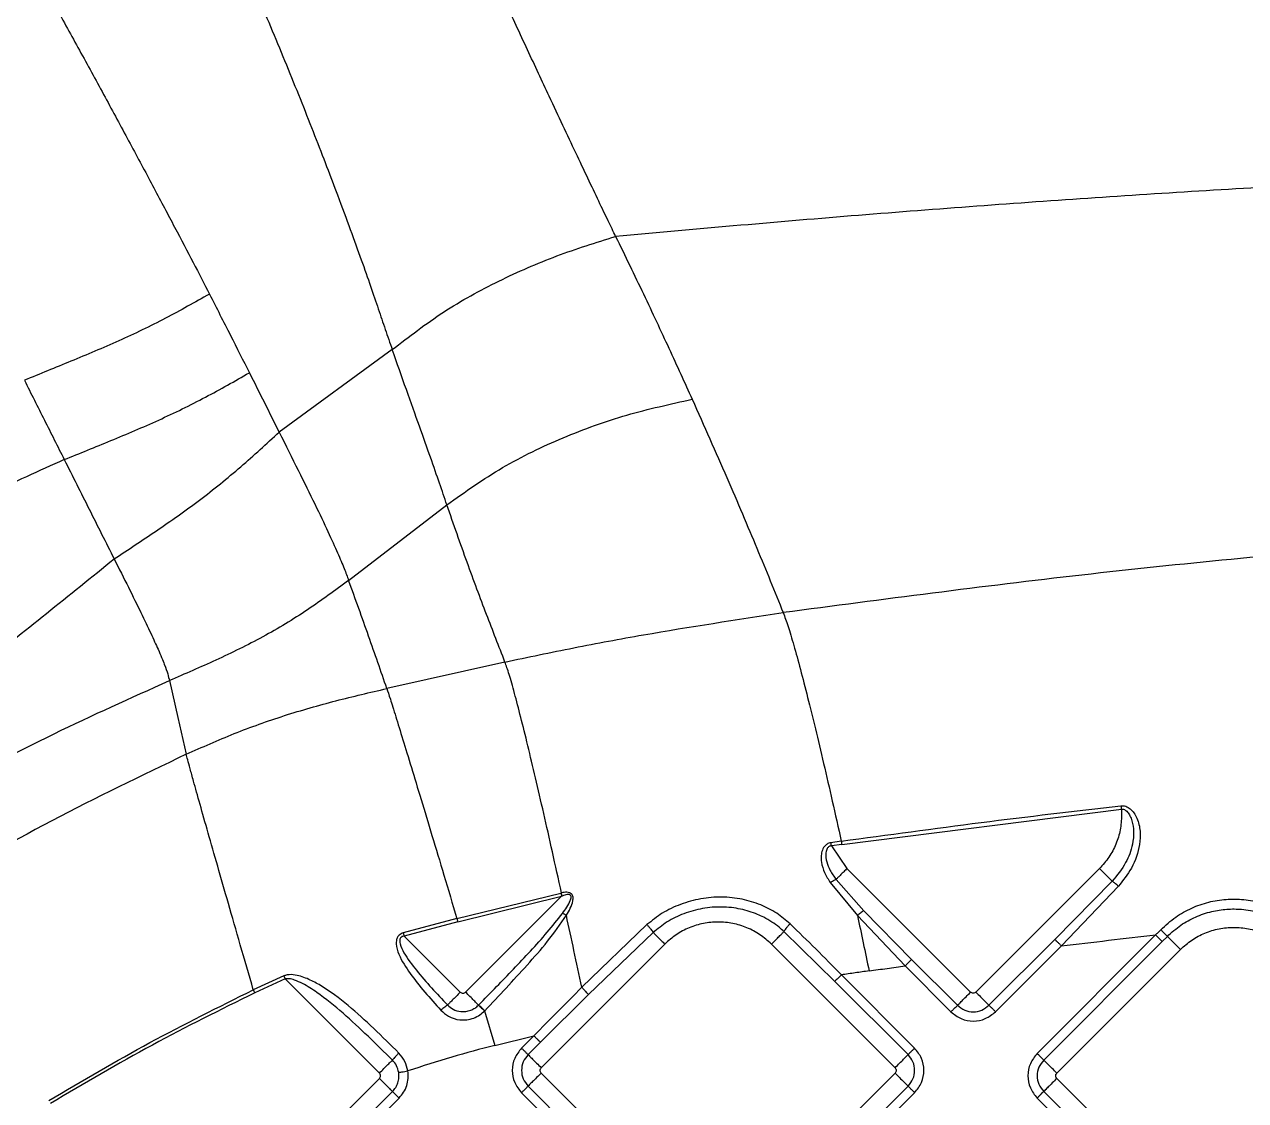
# Model space of a CAD drawing. Extents: x 400 to 501, y 484 to 634.
# Drawn here: x 438.51 to 445.02, y 563.69 to 569.42 of the extents above; entities that cross this region are included whole.
import ezdxf

# ---------------------------------------------------------------- set-up
doc = ezdxf.new("R2010")
doc.units = 0
doc.header["$MEASUREMENT"] = 0
doc.layers.add('DIM', color=3, linetype='Continuous')
doc.layers.add('GEOMETRY', color=3, linetype='Continuous', lineweight=25)

# ---------------------------------------------------------------- blocks, each defined once
blk = doc.blocks.new('2026 GRANDEE')
at = {"layer": 'GEOMETRY', "ltscale": 16}
for p, q in [((-9.9557, -29.1489), (-10.5583, -29.5883)), ((-10.1881, -30.3783), (-9.6645, -29.9756)), ((-9.3548, -30.8132), (-9.9843, -30.9545)), ((-7.56, -31.7853), (-6.0699, -31.5965)), ((-6.0699, -31.5965), (-6.0685, -31.6293)), ((-7.5624, -31.7678), (-7.6174, -31.7757)), ((-7.56, -31.7853), (-7.6149, -31.7931)), ((-7.6149, -31.7931), (-7.5321, -31.9133)), ((-7.5321, -31.9133), (-6.8733, -32.5722)), ((-6.845, -32.5722), (-6.1862, -31.9133)), ((-7.621, -31.9882), (-7.4762, -32.1643)), ((-7.5902, -31.9714), (-7.4416, -32.1381)), ((-6.4241, -32.2907), (-6.1186, -31.9809)), ((-6.0856, -32.0077), (-6.3892, -32.3255)), ((-9.6109, -32.1797), (-9.0579, -32.0443)), ((-9.6067, -32.1968), (-9.0537, -32.0614)), ((-9.5645, -32.5721), (-9.0537, -32.0614)), ((-9.0579, -32.0443), (-9.0536, -32.0433)), ((-9.0579, -32.0443), (-9.0537, -32.0614)), ((-9.05, -32.0598), (-9.0537, -32.0614)), ((-9.05, -32.0598), (-9.0536, -32.0433)), ((-7.4416, -32.1381), (-7.1875, -32.3974)), ((-9.6109, -32.1798), (-9.8967, -32.2563)), ((-9.6067, -32.1969), (-9.8917, -32.2732)), ((-9.6109, -32.1798), (-9.6067, -32.1969)), ((-8.5979, -32.2125), (-8.9456, -32.5463)), ((-7.2223, -32.4323), (-7.4762, -32.1643)), ((-9.8967, -32.2563), (-9.8917, -32.2732)), ((-9.8917, -32.2732), (-9.5928, -32.5721)), ((-8.5648, -32.2542), (-8.91, -32.5853)), ((-7.5966, -32.5148), (-7.8679, -32.2491)), ((-5.8871, -32.2675), (-6.5184, -32.8988)), ((-5.8523, -32.3024), (-5.8247, -32.2748)), ((-8.503, -32.316), (-9.1618, -32.9749)), ((-7.9348, -32.316), (-7.276, -32.9749)), ((-6.7753, -32.6419), (-6.4241, -32.2907)), ((-6.7404, -32.6768), (-6.3892, -32.3255)), ((-5.8523, -32.3024), (-6.4835, -32.9336)), ((-6.4138, -33.0034), (-5.755, -32.3445)), ((-7.1875, -32.3974), (-6.943, -32.6419)), ((-7.2223, -32.4323), (-6.9779, -32.6767)), ((-10.5329, -32.4855), (-10.6959, -32.5601)), ((-10.5258, -32.5015), (-10.6883, -32.576)), ((-10.024, -33.0034), (-10.5258, -32.5015)), ((-7.2063, -32.9051), (-7.5966, -32.5148)), ((-7.1714, -32.8703), (-7.5618, -32.4799)), ((-8.91, -32.5853), (-9.1656, -32.8393)), ((-9.4624, -32.6708), (-9.4636, -32.6721)), ((-9.4636, -32.6721), (-9.4088, -32.8556)), ((-9.4088, -32.8556), (-9.2005, -32.8044)), ((-9.2005, -32.8044), (-9.2664, -32.8703)), ((-9.1656, -32.8393), (-9.2315, -32.9051)), ((-10.024, -33.0316), (-10.6829, -33.6905)), ((-8.503, -33.662), (-9.1618, -33.0031)), ((-7.276, -33.0031), (-7.9348, -33.662)), ((-5.755, -33.6905), (-6.4138, -33.0316)), ((-10.6131, -33.7602), (-9.9543, -33.1014)), ((-9.2664, -33.1077), (-8.6075, -33.7666)), ((-9.2315, -33.0729), (-8.5727, -33.7317)), ((-7.8651, -33.7317), (-7.2063, -33.0729)), ((-7.8302, -33.7666), (-7.1714, -33.1077)), ((-6.4835, -33.1014), (-5.8247, -33.7602)), ((-10.5783, -33.7951), (-9.9194, -33.1362)), ((-6.5184, -33.1362), (-5.8596, -33.7951))]:
    blk.add_line(p, q, dxfattribs=at)
at = {"layer": 'GEOMETRY', "ltscale": 16, "flags": 128}
blk.add_lwpolyline([(-11.1433, -30.9123), (-11.0982, -31.1085), (-11.0531, -31.3048)], dxfattribs=at)
at = {"layer": 'GEOMETRY', "ltscale": 16}
for points, knots in [([(-8.7649, -28.5456), (-8.7776, -28.5194), (-8.8029, -28.4674), (-8.8538, -28.361), (-8.9117, -28.2391), (-8.9759, -28.1032), (-9.045, -27.9566), (-9.1302, -27.7752), (-9.2338, -27.5537), (-9.342, -27.3212), (-9.4378, -27.1144), (-9.5201, -26.9359), (-9.5735, -26.8191), (-9.6003, -26.7604)], [0, 0, 0, 0, 0.089834, 0.178238, 0.265227, 0.349741, 0.432217, 0.51411, 0.635577, 0.757037, 0.837504, 0.918295, 1, 1, 1, 1]), ([(-10.8162, -26.9357), (-10.7905, -26.994), (-10.7392, -27.1105), (-10.6617, -27.2911), (-10.5851, -27.4733), (-10.51, -27.6554), (-10.4373, -27.8353), (-10.3683, -28.0095), (-10.3043, -28.1743), (-10.2398, -28.3444), (-10.1781, -28.5112), (-10.1201, -28.672), (-10.0692, -28.8155), (-10.0295, -28.9328), (-9.9932, -29.0409), (-9.9682, -29.1129), (-9.9557, -29.1489)], [0, 0, 0, 0, 0.063019, 0.125956, 0.188498, 0.251271, 0.314509, 0.378157, 0.44184, 0.505168, 0.589748, 0.672804, 0.755269, 0.837756, 0.918795, 1, 1, 1, 1]), ([(-11.8531, -27.136), (-11.811, -27.212), (-11.7276, -27.3626), (-11.5987, -27.5973), (-11.4701, -27.8331), (-11.3441, -28.0665), (-11.2241, -28.2907), (-11.1136, -28.4993), (-11.014, -28.6896), (-10.958, -28.7984), (-10.9299, -28.853)], [0, 0, 0, 0, 0.127372, 0.2524146, 0.3768158, 0.5008046, 0.624885, 0.7492568, 0.8743251, 1, 1, 1, 1]), ([(8.9608, -28.5639), (8.5432, -28.5259), (7.7088, -28.4502), (6.4482, -28.3544), (5.1838, -28.2737), (3.9158, -28.21), (2.6453, -28.1636), (1.3729, -28.1351), (0.0996, -28.1246), (-1.1738, -28.1323), (-2.4464, -28.158), (-3.7173, -28.2016), (-4.9857, -28.2626), (-6.2506, -28.3408), (-7.512, -28.4341), (-8.347, -28.5084), (-8.7649, -28.5456)], [0, 0, 0, 0, 0.0717224, 0.1433, 0.2147663, 0.2861506, 0.3574778, 0.4287693, 0.5000433, 0.5713156, 0.6426032, 0.7139244, 0.7852992, 0.8567506, 0.9283063, 1, 1, 1, 1]), ([(-9.9557, -29.1489), (-9.866, -29.0798), (-9.6858, -28.9409), (-9.3882, -28.779), (-9.0807, -28.6444), (-8.8699, -28.5785), (-8.7649, -28.5456)], [0, 0, 0, 0, 0.248202, 0.498841, 0.750455, 1, 1, 1, 1]), ([(-8.7649, -28.5456), (-8.7148, -28.649), (-8.6145, -28.8559), (-8.4793, -29.1445), (-8.3978, -29.324), (-8.3571, -29.4135)], [0, 0, 0, 0, 0.333648, 0.667618, 1, 1, 1, 1]), ([(-10.9299, -28.853), (-10.8922, -28.9269), (-10.817, -29.074), (-10.7503, -29.2062), (-10.717, -29.272)], [0, 0, 0, 0, 0.502161, 1, 1, 1, 1]), ([(-9.6645, -29.9756), (-9.6771, -29.9385), (-9.7023, -29.8642), (-9.7499, -29.7272), (-9.8089, -29.561), (-9.879, -29.3663), (-9.9302, -29.2212), (-9.9557, -29.1489)], [0, 0, 0, 0, 0.199362, 0.399047, 0.599395, 0.800184, 1, 1, 1, 1]), ([(-11.7036, -29.7349), (-11.6208, -29.7014), (-11.4522, -29.6333), (-11.1993, -29.5265), (-10.9522, -29.4062), (-10.7944, -29.3162), (-10.717, -29.272)], [0, 0, 0, 0, 0.2457433, 0.5007092, 0.7549501, 1, 1, 1, 1]), ([(-10.717, -29.272), (-10.6903, -29.3252), (-10.6369, -29.4315), (-10.5845, -29.5361), (-10.5583, -29.5883)], [0, 0, 0, 0, 0.499969, 1, 1, 1, 1]), ([(-11.9158, -29.3122), (-11.8804, -29.3827), (-11.8099, -29.5232), (-11.7389, -29.6645), (-11.7036, -29.7349)], [0, 0, 0, 0, 0.50216, 1, 1, 1, 1]), ([(-9.6645, -29.9756), (-9.5672, -29.9067), (-9.372, -29.7686), (-9.0467, -29.6132), (-8.7081, -29.4904), (-8.474, -29.4391), (-8.3571, -29.4135)], [0, 0, 0, 0, 0.249039, 0.499153, 0.749982, 1, 1, 1, 1]), ([(-8.3571, -29.4135), (-8.2941, -29.5549), (-8.168, -29.8377), (-8.0084, -30.2142), (-7.9174, -30.4382), (-7.872, -30.5501)], [0, 0, 0, 0, 0.3334723, 0.6667742, 1, 1, 1, 1]), ([(-11.4376, -30.2638), (-11.3624, -30.2142), (-11.2092, -30.1132), (-10.9815, -29.9537), (-10.7634, -29.7771), (-10.6258, -29.6505), (-10.5583, -29.5883)], [0, 0, 0, 0, 0.245868, 0.500626, 0.754733, 1, 1, 1, 1]), ([(-10.5583, -29.5883), (-10.5236, -29.6576), (-10.4543, -29.7959), (-10.3656, -29.9763), (-10.2954, -30.1235), (-10.2443, -30.2363), (-10.2101, -30.3184), (-10.1955, -30.3583), (-10.1881, -30.3783)], [0, 0, 0, 0, 0.167197, 0.333619, 0.500038, 0.666254, 0.832658, 1, 1, 1, 1]), ([(-11.7036, -29.7349), (-11.6593, -29.8229), (-11.5708, -29.9989), (-11.482, -30.1755), (-11.4376, -30.2638)], [0, 0, 0, 0, 0.499971, 1, 1, 1, 1]), ([(-9.3548, -30.8132), (-9.3873, -30.73), (-9.4523, -30.5635), (-9.5557, -30.288), (-9.6282, -30.0798), (-9.6645, -29.9756)], [0, 0, 0, 0, 0.333224, 0.666528, 1, 1, 1, 1]), ([(8.0886, -30.5809), (7.5587, -30.509), (6.4995, -30.3654), (4.9046, -30.2065), (3.3076, -30.0895), (1.7088, -30.0186), (0.109, -29.9928), (-1.4908, -30.0124), (-3.0898, -30.0772), (-4.6871, -30.188), (-6.2824, -30.3407), (-7.3419, -30.4803), (-7.872, -30.5501)], [0, 0, 0, 0, 0.100184, 0.200246, 0.30022, 0.400138, 0.500025, 0.599911, 0.699822, 0.799787, 0.899835, 1, 1, 1, 1]), ([(-11.4376, -30.2638), (-11.4117, -30.3153), (-11.3601, -30.4182), (-11.2935, -30.5533), (-11.2406, -30.6637), (-11.1975, -30.7581), (-11.1676, -30.8301), (-11.1508, -30.8797), (-11.1458, -30.9014), (-11.1433, -30.9123)], [0, 0, 0, 0, 0.125518, 0.250414, 0.375196, 0.500013, 0.666223, 0.832644, 1, 1, 1, 1]), ([(-10.1881, -30.3783), (-10.2603, -30.4316), (-10.407, -30.5399), (-10.6434, -30.6828), (-10.892, -30.8039), (-11.0604, -30.8766), (-11.1433, -30.9123)], [0, 0, 0, 0, 0.245531, 0.499278, 0.75376, 1, 1, 1, 1]), ([(-9.9843, -30.9545), (-10.016, -30.8626), (-10.0794, -30.6788), (-10.1519, -30.4784), (-10.1881, -30.3783)], [0, 0, 0, 0, 0.5, 1, 1, 1, 1]), ([(-9.3548, -30.8132), (-9.2328, -30.7875), (-8.9883, -30.736), (-8.4943, -30.6444), (-8.1208, -30.5878), (-7.872, -30.5501)], [0, 0, 0, 0, 0.249262, 0.499847, 1, 1, 1, 1]), ([(-7.872, -30.5501), (-7.8639, -30.5722), (-7.8479, -30.6153), (-7.8165, -30.7202), (-7.7813, -30.8477), (-7.7426, -30.9975), (-7.701, -31.1661), (-7.6568, -31.3518), (-7.6106, -31.552), (-7.5785, -31.6958), (-7.5624, -31.7678)], [0, 0, 0, 0, 0.1362977, 0.2673435, 0.3942297, 0.5179997, 0.6395965, 0.7599023, 0.8797582, 1, 1, 1, 1]), ([(-9.0536, -32.0433), (-9.0699, -31.9693), (-9.1024, -31.8217), (-9.1488, -31.6165), (-9.1928, -31.4264), (-9.2339, -31.2542), (-9.2717, -31.1019), (-9.3052, -30.9737), (-9.3344, -30.8706), (-9.3479, -30.8327), (-9.3548, -30.8132)], [0, 0, 0, 0, 0.118217, 0.236183, 0.354934, 0.475508, 0.599013, 0.726663, 0.859827, 1, 1, 1, 1]), ([(-13.6025, -32.2821), (-13.407, -32.1471), (-13.0062, -31.8836), (-12.3906, -31.5208), (-11.7692, -31.1926), (-11.3489, -31.0044), (-11.1433, -30.9123)], [0.7564293, 0.7564293, 0.7564293, 0.7564293, 0.8176446, 0.8801321, 0.9413451, 1, 1, 1, 1]), ([(-11.0531, -31.3048), (-10.9684, -31.267), (-10.797, -31.1906), (-10.5303, -31.0959), (-10.2578, -31.018), (-10.0748, -30.9755), (-9.9843, -30.9545)], [0, 0, 0, 0, 0.245828, 0.497761, 0.75158, 1, 1, 1, 1]), ([(-9.9843, -30.9545), (-9.9789, -30.9707), (-9.9685, -31.0022), (-9.9385, -31.098), (-9.9006, -31.2208), (-9.8551, -31.37), (-9.8029, -31.5419), (-9.7445, -31.7352), (-9.6806, -31.9474), (-9.6343, -32.1019), (-9.6109, -32.1798)], [0, 0, 0, 0, 0.1383967, 0.2695353, 0.3954706, 0.517905, 0.6382841, 0.7579123, 0.8780477, 1, 1, 1, 1]), ([(-10.6959, -32.5601), (-10.7194, -32.479), (-10.766, -32.3181), (-10.8296, -32.0973), (-10.8872, -31.8966), (-10.9381, -31.7187), (-10.9816, -31.5654), (-11.0127, -31.4547), (-11.0335, -31.3794), (-11.047, -31.3293), (-11.051, -31.3131), (-11.0531, -31.3048)], [0, 0, 0, 0, 0.121307, 0.240727, 0.359635, 0.47939, 0.601432, 0.727415, 0.814617, 0.905193, 1, 1, 1, 1]), ([(-7.5624, -31.7678), (-7.3143, -31.7338), (-6.818, -31.6658), (-6.3205, -31.6079), (-6.0718, -31.579)], [0, 0, 0, 0, 0.500106, 1, 1, 1, 1]), ([(-6.0699, -31.5965), (-6.0672, -31.5964), (-6.0616, -31.5962), (-6.0531, -31.5993), (-6.0446, -31.6049), (-6.0339, -31.6156), (-6.0221, -31.6338), (-6.0091, -31.6681), (-6.002, -31.7196), (-6.0102, -31.7961), (-6.0441, -31.8904), (-6.0926, -31.9493), (-6.1186, -31.9809)], [0, 0, 0, 0, 0.017622, 0.036994, 0.059506, 0.086198, 0.139839, 0.206586, 0.336731, 0.492349, 0.727105, 1, 1, 1, 1]), ([(-6.0718, -31.579), (-6.0676, -31.5788), (-6.059, -31.5784), (-6.0415, -31.5827), (-6.021, -31.595), (-6.0009, -31.6175), (-5.9798, -31.6565), (-5.9672, -31.7139), (-5.9719, -31.8053), (-6.0076, -31.9102), (-6.0607, -31.9766), (-6.0856, -32.0077)], [0, 0, 0, 0, 0.024324, 0.049311, 0.102858, 0.162613, 0.228068, 0.368619, 0.510385, 0.770054, 1, 1, 1, 1]), ([(-6.0718, -31.579), (-6.0715, -31.5818), (-6.0709, -31.5875), (-6.0702, -31.5935), (-6.0699, -31.5965)], [0, 0, 0, 0, 0.5000001, 1, 1, 1, 1]), ([(-7.6174, -31.7757), (-7.6211, -31.7764), (-7.6284, -31.7779), (-7.6407, -31.784), (-7.656, -31.7978), (-7.667, -31.8222), (-7.6708, -31.8514), (-7.6679, -31.8896), (-7.6534, -31.9371), (-7.632, -31.9709), (-7.621, -31.9882)], [0, 0, 0, 0, 0.0444769, 0.0862928, 0.1598602, 0.285792, 0.4035584, 0.519942, 0.7551094, 1, 1, 1, 1]), ([(-7.6149, -31.7931), (-7.6171, -31.7933), (-7.6216, -31.7936), (-7.6279, -31.7964), (-7.6333, -31.8009), (-7.6384, -31.8078), (-7.6424, -31.8177), (-7.6468, -31.8416), (-7.6413, -31.8786), (-7.6222, -31.9267), (-7.6015, -31.9557), (-7.5902, -31.9714)], [0, 0, 0, 0, 0.031925, 0.063158, 0.096032, 0.132763, 0.186419, 0.25059, 0.487861, 0.722174, 1, 1, 1, 1]), ([(-7.5624, -31.7678), (-7.562, -31.7707), (-7.5612, -31.7763), (-7.5604, -31.7823), (-7.56, -31.7853)], [0, 0, 0, 0, 0.5, 1, 1, 1, 1]), ([(-7.621, -31.9882), (-7.6182, -31.9863), (-7.6125, -31.9825), (-7.6042, -31.9777), (-7.5966, -31.9738), (-7.5923, -31.9722), (-7.5902, -31.9714)], [0, 0, 0, 0, 0.25, 0.5, 0.75, 1, 1, 1, 1]), ([(-6.0856, -32.0077), (-6.0892, -32.0045), (-6.0962, -31.9981), (-6.1058, -31.99), (-6.1138, -31.9838), (-6.117, -31.9819), (-6.1186, -31.9809)], [0, 0, 0, 0, 0.249999, 0.5, 0.750001, 1, 1, 1, 1]), ([(-9.0276, -32.1626), (-9.0129, -32.1377), (-8.9948, -32.1069), (-8.9909, -32.069), (-8.9938, -32.0577), (-8.9972, -32.0518), (-9.001, -32.0478), (-9.0059, -32.0445), (-9.0139, -32.0412), (-9.0301, -32.039), (-9.0442, -32.0415), (-9.0536, -32.0433)], [0, 0, 0, 0, 0.473032, 0.585363, 0.641885, 0.671247, 0.702039, 0.734911, 0.770072, 0.845052, 1, 1, 1, 1]), ([(-9.0483, -32.1526), (-9.0324, -32.1307), (-9.0128, -32.1036), (-9.0017, -32.0696), (-9.003, -32.0602), (-9.005, -32.0566), (-9.0071, -32.0545), (-9.01, -32.0529), (-9.0153, -32.0515), (-9.0293, -32.052), (-9.0411, -32.0565), (-9.05, -32.0598)], [0, 0, 0, 0, 0.514091, 0.637218, 0.679882, 0.698604, 0.716859, 0.738692, 0.762871, 0.822311, 1, 1, 1, 1]), ([(-7.8357, -32.208), (-7.8587, -32.1885), (-7.9063, -32.1481), (-7.9928, -32.1038), (-8.0916, -32.0736), (-8.2, -32.0624), (-8.3116, -32.0716), (-8.419, -32.1013), (-8.5169, -32.1473), (-8.5714, -32.1912), (-8.5979, -32.2125)], [0, 0, 0, 0, 0.108986, 0.224991, 0.348918, 0.479781, 0.614429, 0.748365, 0.877639, 1, 1, 1, 1]), ([(-5.8596, -32.2393), (-5.834, -32.2159), (-5.7841, -32.1702), (-5.6965, -32.122), (-5.6056, -32.0901), (-5.5117, -32.0751), (-5.4164, -32.0763), (-5.3209, -32.0948), (-5.2258, -32.1307), (-5.169, -32.1698), (-5.1397, -32.19)], [0, 0, 0, 0, 0.131662, 0.25662, 0.377564, 0.496792, 0.616354, 0.738406, 0.865341, 1, 1, 1, 1]), ([(-7.8679, -32.2491), (-7.8764, -32.2415), (-7.8966, -32.2233), (-7.9324, -32.1974), (-7.9713, -32.1747), (-8.0262, -32.1492), (-8.1002, -32.1263), (-8.1995, -32.1153), (-8.3024, -32.1234), (-8.4013, -32.151), (-8.491, -32.194), (-8.5407, -32.2345), (-8.5648, -32.2542)], [0, 0, 0, 0, 0.044734, 0.107128, 0.174043, 0.221939, 0.345461, 0.476906, 0.612579, 0.748052, 0.877954, 1, 1, 1, 1]), ([(-7.4416, -32.1381), (-7.4434, -32.139), (-7.447, -32.1408), (-7.4555, -32.1468), (-7.4654, -32.1547), (-7.4726, -32.1611), (-7.4762, -32.1643)], [0, 0, 0, 0, 0.249999, 0.5, 0.750001, 1, 1, 1, 1]), ([(-5.8247, -32.2748), (-5.8013, -32.2539), (-5.7557, -32.2131), (-5.6746, -32.1693), (-5.5917, -32.1411), (-5.5087, -32.1283), (-5.4236, -32.1286), (-5.3552, -32.1407), (-5.3058, -32.1563), (-5.2775, -32.1671), (-5.2521, -32.1785), (-5.2278, -32.1911), (-5.2064, -32.2037), (-5.1871, -32.2163), (-5.1752, -32.2251), (-5.1694, -32.2293)], [0, 0, 0, 0, 0.131087, 0.255985, 0.383462, 0.496877, 0.60622, 0.739103, 0.78637, 0.823275, 0.865969, 0.90324, 0.938003, 0.970256, 1, 1, 1, 1]), ([(-9.4956, -32.641), (-9.4635, -32.6082), (-9.4011, -32.5447), (-9.3088, -32.449), (-9.2184, -32.3527), (-9.1292, -32.2552), (-9.0749, -32.1863), (-9.0483, -32.1526)], [0, 0, 0, 0, 0.207281, 0.402122, 0.600728, 0.805071, 1, 1, 1, 1]), ([(-9.4624, -32.6708), (-9.3866, -32.5904), (-9.2724, -32.4692), (-9.1245, -32.3015), (-9.0602, -32.2094), (-9.0276, -32.1626)], [0, 0, 0, 0, 0.492368, 0.742327, 1, 1, 1, 1]), ([(-9.0276, -32.1626), (-9.0313, -32.1606), (-9.0387, -32.1566), (-9.0451, -32.154), (-9.0483, -32.1526)], [0, 0, 0, 0, 0.5, 1, 1, 1, 1]), ([(-8.9456, -32.5463), (-8.9595, -32.4808), (-8.9869, -32.3509), (-9.0141, -32.225), (-9.0276, -32.1626)], [0, 0, 0, 0, 0.504527, 1, 1, 1, 1]), ([(-8.5979, -32.2125), (-8.5944, -32.2164), (-8.5874, -32.2241), (-8.5777, -32.2359), (-8.5696, -32.2466), (-8.5664, -32.2517), (-8.5648, -32.2542)], [0, 0, 0, 0, 0.249998, 0.5, 0.750002, 1, 1, 1, 1]), ([(-7.8679, -32.2491), (-7.8668, -32.247), (-7.8646, -32.2427), (-7.8569, -32.2324), (-7.847, -32.2204), (-7.8395, -32.2121), (-7.8357, -32.208)], [0, 0, 0, 0, 0.2499969, 0.5, 0.750003, 1, 1, 1, 1]), ([(-7.5618, -32.4799), (-7.607, -32.4337), (-7.6972, -32.3414), (-7.7896, -32.2524), (-7.8357, -32.208)], [0, 0, 0, 0, 0.501309, 1, 1, 1, 1]), ([(-7.4762, -32.1643), (-7.4659, -32.2127), (-7.4452, -32.3104), (-7.4246, -32.409), (-7.4142, -32.4587)], [0, 0, 0, 0, 0.495807, 1, 1, 1, 1]), ([(-9.8967, -32.2563), (-9.9006, -32.2577), (-9.9084, -32.2604), (-9.918, -32.2672), (-9.925, -32.275), (-9.9309, -32.2854), (-9.9343, -32.2987), (-9.9351, -32.3285), (-9.9152, -32.3903), (-9.8608, -32.4753), (-9.7828, -32.5729), (-9.7256, -32.6361), (-9.6966, -32.6681)], [0, 0, 0, 0, 0.024278, 0.047051, 0.067314, 0.085445, 0.118125, 0.148725, 0.266078, 0.503925, 0.749098, 1, 1, 1, 1]), ([(-9.8917, -32.2732), (-9.8946, -32.2736), (-9.8999, -32.2744), (-9.9069, -32.2779), (-9.912, -32.2832), (-9.9155, -32.291), (-9.9163, -32.3017), (-9.912, -32.3269), (-9.8844, -32.381), (-9.8017, -32.4913), (-9.7179, -32.5798), (-9.6608, -32.6402)], [0, 0, 0, 0, 0.018012, 0.033725, 0.048583, 0.064268, 0.087966, 0.11735, 0.230308, 0.474992, 1, 1, 1, 1]), ([(-6.3892, -32.3255), (-6.3055, -32.3156), (-6.1383, -32.2956), (-5.9708, -32.2769), (-5.8871, -32.2675)], [0, 0, 0, 0, 0.500056, 1, 1, 1, 1]), ([(-5.8871, -32.2675), (-5.8825, -32.2628), (-5.8734, -32.2534), (-5.8642, -32.244), (-5.8596, -32.2393)], [0, 0, 0, 0, 0.499979, 1, 1, 1, 1]), ([(-5.8596, -32.2393), (-5.8555, -32.2435), (-5.8471, -32.2519), (-5.8363, -32.2629), (-5.828, -32.2714), (-5.8258, -32.2737), (-5.8247, -32.2748)], [0, 0, 0, 0, 0.249996, 0.5, 0.750004, 1, 1, 1, 1]), ([(-7.4142, -32.4587), (-7.4388, -32.4622), (-7.488, -32.4691), (-7.5372, -32.4763), (-7.5618, -32.4799)], [0, 0, 0, 0, 0.4996776, 1, 1, 1, 1]), ([(-7.4142, -32.4587), (-7.3822, -32.4543), (-7.3183, -32.4454), (-7.2543, -32.4367), (-7.2223, -32.4323)], [0, 0, 0, 0, 0.500027, 1, 1, 1, 1]), ([(-9.9206, -32.8967), (-9.9648, -32.8527), (-10.0529, -32.7653), (-10.1893, -32.6412), (-10.305, -32.5531), (-10.4012, -32.5015), (-10.4607, -32.4808), (-10.5077, -32.477), (-10.5274, -32.4836), (-10.5329, -32.4855)], [0, 0, 0, 0, 0.242999, 0.483611, 0.725979, 0.819931, 0.919791, 0.977439, 1, 1, 1, 1]), ([(-9.9545, -32.9339), (-10.0409, -32.8489), (-10.17, -32.7219), (-10.3318, -32.589), (-10.4201, -32.5317), (-10.4704, -32.5091), (-10.5019, -32.4993), (-10.5188, -32.5009), (-10.5258, -32.5015)], [0, 0, 0, 0, 0.496362, 0.741729, 0.866493, 0.931053, 0.971057, 1, 1, 1, 1]), ([(-11.7858, -33.1497), (-11.6076, -33.0445), (-11.2516, -32.8346), (-10.881, -32.6515), (-10.696, -32.56)], [0, 0, 0, 0, 0.500622, 1, 1, 1, 1]), ([(-10.6884, -32.5759), (-10.8714, -32.6663), (-11.2415, -32.8491), (-11.597, -33.0588), (-11.7767, -33.1647)], [0, 0, 0, 0, 0.494622, 1, 1, 1, 1]), ([(-10.6884, -32.5759), (-10.6897, -32.5732), (-10.6923, -32.5678), (-10.6947, -32.5626), (-10.696, -32.5601)], [0, 0, 0, 0, 0.5, 1, 1, 1, 1]), ([(-9.5928, -32.5721), (-9.5907, -32.5738), (-9.5866, -32.5771), (-9.5787, -32.5785), (-9.5707, -32.5771), (-9.5666, -32.5738), (-9.5645, -32.5721)], [0, 0, 0, 0, 0.249938, 0.499864, 0.749789, 1, 1, 1, 1]), ([(-9.2005, -32.8044), (-9.1582, -32.7612), (-9.0735, -32.6747), (-8.9882, -32.5891), (-8.9456, -32.5463)], [0, 0, 0, 0, 0.500279, 1, 1, 1, 1]), ([(-8.91, -32.5853), (-8.9112, -32.5837), (-8.9135, -32.5806), (-8.9221, -32.571), (-8.9331, -32.5591), (-8.9414, -32.5505), (-8.9456, -32.5463)], [0, 0, 0, 0, 0.249995, 0.5, 0.750005, 1, 1, 1, 1]), ([(-6.845, -32.5722), (-6.8471, -32.5738), (-6.8512, -32.5771), (-6.8592, -32.5785), (-6.8671, -32.5771), (-6.8712, -32.5738), (-6.8733, -32.5722)], [0, 0, 0, 0, 0.250227, 0.500001, 0.749773, 1, 1, 1, 1]), ([(-9.6966, -32.6681), (-9.6928, -32.6646), (-9.6852, -32.6578), (-9.6748, -32.6492), (-9.666, -32.6428), (-9.6625, -32.641), (-9.6608, -32.6402)], [0, 0, 0, 0, 0.249998, 0.499999, 0.750002, 1, 1, 1, 1]), ([(-9.6966, -32.6681), (-9.6834, -32.6799), (-9.6545, -32.7058), (-9.6038, -32.7208), (-9.5576, -32.7205), (-9.5214, -32.7113), (-9.489, -32.6951), (-9.4718, -32.6795), (-9.4636, -32.6721)], [0, 0, 0, 0, 0.204227, 0.445982, 0.586793, 0.733328, 0.873181, 1, 1, 1, 1]), ([(-9.6608, -32.6402), (-9.6515, -32.6483), (-9.6311, -32.6661), (-9.5955, -32.6761), (-9.563, -32.6757), (-9.5375, -32.6692), (-9.5145, -32.6579), (-9.5023, -32.647), (-9.4965, -32.6419)], [0, 0, 0, 0, 0.201953, 0.444089, 0.58457, 0.732435, 0.873361, 1, 1, 1, 1]), ([(-9.4965, -32.6419), (-9.4964, -32.6418), (-9.4961, -32.6415), (-9.4958, -32.6412), (-9.4956, -32.641)], [0, 0, 0, 0, 0.500002, 1, 1, 1, 1]), ([(-9.4965, -32.6419), (-9.4952, -32.6429), (-9.4925, -32.6449), (-9.4846, -32.652), (-9.4748, -32.6612), (-9.4673, -32.6684), (-9.4636, -32.6721)], [0, 0, 0, 0, 0.249998, 0.5, 0.750002, 1, 1, 1, 1]), ([(-9.4956, -32.641), (-9.4943, -32.642), (-9.4915, -32.6439), (-9.4836, -32.6509), (-9.4736, -32.66), (-9.4661, -32.6672), (-9.4624, -32.6708)], [0, 0, 0, 0, 0.249998, 0.500001, 0.750003, 1, 1, 1, 1]), ([(-6.943, -32.6419), (-6.9308, -32.6516), (-6.9063, -32.671), (-6.8592, -32.6795), (-6.8121, -32.671), (-6.7876, -32.6516), (-6.7753, -32.6419)], [0, 0, 0, 0, 0.249985, 0.499995, 0.750018, 1, 1, 1, 1]), ([(-6.9779, -32.6767), (-6.9605, -32.6905), (-6.9258, -32.718), (-6.8592, -32.7299), (-6.7925, -32.718), (-6.7578, -32.6905), (-6.7404, -32.6768)], [0, 0, 0, 0, 0.2500385, 0.4999937, 0.7499651, 1, 1, 1, 1]), ([(-9.4088, -32.8556), (-9.4857, -32.8756), (-9.6416, -32.9162), (-9.7947, -32.9666), (-9.8722, -32.9921)], [0, 0, 0, 0, 0.493224, 1, 1, 1, 1]), ([(-9.9206, -32.8967), (-9.9247, -32.9009), (-9.9329, -32.9093), (-9.9436, -32.9207), (-9.9516, -32.9297), (-9.9535, -32.9325), (-9.9545, -32.9339)], [0, 0, 0, 0, 0.249996, 0.5, 0.750004, 1, 1, 1, 1]), ([(-9.8722, -32.9921), (-9.8765, -32.9744), (-9.8851, -32.9388), (-9.9087, -32.9108), (-9.9206, -32.8967)], [0, 0, 0, 0, 0.49616, 1, 1, 1, 1]), ([(-9.2664, -32.8703), (-9.2801, -32.8876), (-9.3076, -32.9223), (-9.3196, -32.989), (-9.3076, -33.0557), (-9.2801, -33.0904), (-9.2664, -33.1077)], [0, 0, 0, 0, 0.250039, 0.499994, 0.749965, 1, 1, 1, 1]), ([(-9.2315, -32.9051), (-9.2412, -32.9174), (-9.2607, -32.9419), (-9.2691, -32.989), (-9.2607, -33.0361), (-9.2412, -33.0606), (-9.2315, -33.0729)], [0, 0, 0, 0, 0.249985, 0.499995, 0.750018, 1, 1, 1, 1]), ([(-7.2063, -33.0729), (-7.1966, -33.0606), (-7.1771, -33.0361), (-7.1687, -32.989), (-7.1771, -32.9419), (-7.1966, -32.9174), (-7.2063, -32.9051)], [0, 0, 0, 0, 0.249985, 0.499995, 0.750018, 1, 1, 1, 1]), ([(-7.1714, -33.1077), (-7.1577, -33.0904), (-7.1302, -33.0557), (-7.1182, -32.989), (-7.1302, -32.9223), (-7.1577, -32.8876), (-7.1714, -32.8703)], [0, 0, 0, 0, 0.250039, 0.499994, 0.749965, 1, 1, 1, 1]), ([(-6.5184, -32.8988), (-6.5322, -32.9161), (-6.5597, -32.9508), (-6.5716, -33.0175), (-6.5597, -33.0842), (-6.5322, -33.1189), (-6.5184, -33.1362)], [0, 0, 0, 0, 0.250039, 0.499994, 0.749965, 1, 1, 1, 1]), ([(-9.9209, -32.9996), (-9.9238, -32.9874), (-9.9297, -32.9628), (-9.9462, -32.9435), (-9.9545, -32.9339)], [0, 0, 0, 0, 0.496611, 1, 1, 1, 1]), ([(-9.9209, -32.9996), (-9.9194, -32.9994), (-9.9163, -32.9989), (-9.9047, -32.9971), (-9.8895, -32.9948), (-9.878, -32.993), (-9.8722, -32.9921)], [0, 0, 0, 0, 0.249996, 0.5, 0.750004, 1, 1, 1, 1]), ([(-9.9194, -33.1362), (-9.9108, -33.1263), (-9.8935, -33.1065), (-9.8774, -33.0702), (-9.8688, -33.0314), (-9.8711, -33.0052), (-9.8722, -32.9921)], [0, 0, 0, 0, 0.25011, 0.499961, 0.749891, 1, 1, 1, 1]), ([(-9.1618, -33.0031), (-9.1634, -33.0011), (-9.1667, -32.9969), (-9.1681, -32.989), (-9.1667, -32.9811), (-9.1634, -32.9769), (-9.1618, -32.9749)], [0, 0, 0, 0, 0.250227, 0.500001, 0.749773, 1, 1, 1, 1]), ([(-7.276, -32.9749), (-7.2744, -32.9769), (-7.2711, -32.9811), (-7.2696, -32.989), (-7.2711, -32.9969), (-7.2744, -33.0011), (-7.276, -33.0031)], [0, 0, 0, 0, 0.250227, 0.500001, 0.749773, 1, 1, 1, 1]), ([(-6.4835, -32.9336), (-6.4933, -32.9459), (-6.5127, -32.9704), (-6.5211, -33.0175), (-6.5127, -33.0646), (-6.4933, -33.0891), (-6.4835, -33.1014)], [0, 0, 0, 0, 0.249985, 0.499995, 0.750018, 1, 1, 1, 1]), ([(-10.024, -33.0316), (-10.0224, -33.0296), (-10.0191, -33.0254), (-10.0177, -33.0175), (-10.0191, -33.0096), (-10.0224, -33.0054), (-10.024, -33.0034)], [0, 0, 0, 0, 0.250227, 0.499999, 0.749773, 1, 1, 1, 1]), ([(-9.9543, -33.1014), (-9.9482, -33.0944), (-9.936, -33.0804), (-9.9246, -33.0547), (-9.9186, -33.0273), (-9.9201, -33.0089), (-9.9209, -32.9996)], [0, 0, 0, 0, 0.249786, 0.500575, 0.750798, 1, 1, 1, 1]), ([(-6.4138, -33.0316), (-6.4155, -33.0296), (-6.4187, -33.0254), (-6.4202, -33.0175), (-6.4187, -33.0096), (-6.4155, -33.0054), (-6.4138, -33.0034)], [0, 0, 0, 0, 0.2502271, 0.500001, 0.7497726, 1, 1, 1, 1])]:
    blk.add_open_spline(points, degree=3, knots=knots, dxfattribs=at)
at = {"layer": 'GEOMETRY'}
for points, knots in [([(-10.9299, -28.853), (-11.0074, -28.8967), (-11.1653, -28.9859), (-11.4127, -29.1045), (-11.6654, -29.2099), (-11.8334, -29.2785), (-11.9158, -29.3122)], [0, 0, 0, 0, 0.2449327, 0.49914, 0.7542271, 1, 1, 1, 1]), ([(-11.7036, -29.7349), (-11.7711, -29.765), (-11.9068, -29.8256), (-12.0406, -29.8905), (-12.1078, -29.9232)], [0, 0, 0, 0, 0.497122, 1, 1, 1, 1]), ([(-12.1583, -30.8407), (-12.0377, -30.7448), (-11.7928, -30.5501), (-11.5571, -30.3601), (-11.4376, -30.2638)], [0, 0, 0, 0, 0.492791, 1, 1, 1, 1]), ([(-11.0531, -31.3047), (-11.2937, -31.42), (-11.7738, -31.6499), (-12.4653, -32.0471), (-13.0737, -32.4379), (-13.4471, -32.7021), (-13.6025, -32.8162)], [0, 0, 0, 0, 0.0721948, 0.1440757, 0.2157051, 0.2678814, 0.2678814, 0.2678814, 0.2678814])]:
    blk.add_open_spline(points, degree=3, knots=knots, dxfattribs=at)
at = {"layer": 'GEOMETRY', "ltscale": 16}
for points in [[(-6.0685, -31.6293), (-6.07, -31.6556), (-6.073, -31.7082), (-6.097, -31.7839), (-6.1335, -31.8544), (-6.1686, -31.8937), (-6.1862, -31.9133)], [(-7.6149, -31.7931), (-7.6153, -31.7901), (-7.6162, -31.7842), (-7.617, -31.7785), (-7.6174, -31.7757)], [(-7.5321, -31.9133), (-7.5378, -31.919), (-7.5492, -31.9304), (-7.5652, -31.9464), (-7.5795, -31.9607), (-7.5866, -31.9678), (-7.5902, -31.9714)], [(-6.1186, -31.9809), (-6.1215, -31.978), (-6.1272, -31.9723), (-6.1436, -31.956), (-6.1637, -31.9358), (-6.1787, -31.9208), (-6.1862, -31.9133)], [(-7.9348, -32.316), (-7.9545, -32.2985), (-7.9938, -32.2634), (-8.0643, -32.2267), (-8.14, -32.2035), (-8.2189, -32.1958), (-8.2978, -32.2035), (-8.3735, -32.2267), (-8.444, -32.2634), (-8.4833, -32.2985), (-8.503, -32.316)], [(-8.5648, -32.2542), (-8.5613, -32.2577), (-8.5544, -32.2646), (-8.5392, -32.2798), (-8.5218, -32.2972), (-8.5092, -32.3097), (-8.503, -32.316)], [(-7.9348, -32.316), (-7.9275, -32.3087), (-7.9129, -32.2941), (-7.8931, -32.2743), (-7.8769, -32.2581), (-7.8709, -32.2521), (-7.8679, -32.2491)], [(-5.8871, -32.2675), (-5.883, -32.2716), (-5.8747, -32.2799), (-5.8639, -32.2907), (-5.8556, -32.299), (-5.8534, -32.3013), (-5.8523, -32.3024)], [(-5.755, -32.3445), (-5.7633, -32.3363), (-5.7798, -32.3197), (-5.8014, -32.2981), (-5.818, -32.2815), (-5.8225, -32.277), (-5.8247, -32.2748)], [(-5.755, -32.3445), (-5.7353, -32.327), (-5.696, -32.2919), (-5.6255, -32.2552), (-5.5498, -32.232), (-5.4709, -32.2243), (-5.392, -32.232), (-5.3163, -32.2552), (-5.2458, -32.2919), (-5.2065, -32.327), (-5.1869, -32.3445)], [(-6.4241, -32.2907), (-6.423, -32.2918), (-6.4207, -32.294), (-6.4124, -32.3023), (-6.4016, -32.3131), (-6.3933, -32.3214), (-6.3892, -32.3255)], [(-7.2223, -32.4323), (-7.2182, -32.4282), (-7.2099, -32.4199), (-7.1991, -32.409), (-7.1908, -32.4007), (-7.1886, -32.3985), (-7.1875, -32.3974)], [(-10.5329, -32.4855), (-10.5317, -32.4881), (-10.5295, -32.4933), (-10.5271, -32.4988), (-10.5258, -32.5015)], [(-7.5618, -32.4799), (-7.5659, -32.4841), (-7.5742, -32.4923), (-7.585, -32.5032), (-7.5933, -32.5115), (-7.5955, -32.5137), (-7.5966, -32.5148)], [(-9.5928, -32.5721), (-9.6004, -32.5798), (-9.6157, -32.595), (-9.6361, -32.6154), (-9.6525, -32.6318), (-9.658, -32.6374), (-9.6608, -32.6402)], [(-9.4956, -32.641), (-9.4982, -32.6385), (-9.5033, -32.6334), (-9.5198, -32.6168), (-9.5408, -32.5959), (-9.5566, -32.5801), (-9.5645, -32.5721)], [(-6.943, -32.6419), (-6.9408, -32.6397), (-6.9364, -32.6353), (-6.9198, -32.6187), (-6.8981, -32.597), (-6.8816, -32.5804), (-6.8733, -32.5722)], [(-6.845, -32.5722), (-6.8367, -32.5804), (-6.8202, -32.597), (-6.7985, -32.6187), (-6.7819, -32.6353), (-6.7775, -32.6397), (-6.7753, -32.6419)], [(-6.9779, -32.6768), (-6.9737, -32.6726), (-6.9655, -32.6643), (-6.9546, -32.6535), (-6.9463, -32.6452), (-6.9441, -32.643), (-6.943, -32.6419)], [(-6.7404, -32.6767), (-6.7446, -32.6726), (-6.7529, -32.6643), (-6.7637, -32.6535), (-6.772, -32.6452), (-6.7742, -32.643), (-6.7753, -32.6419)], [(-9.2005, -32.8044), (-9.1964, -32.8085), (-9.1881, -32.8168), (-9.1773, -32.8276), (-9.169, -32.8359), (-9.1668, -32.8382), (-9.1656, -32.8393)], [(-9.2664, -32.8703), (-9.2622, -32.8744), (-9.254, -32.8827), (-9.2431, -32.8935), (-9.2348, -32.9018), (-9.2326, -32.904), (-9.2315, -32.9051)], [(-9.2315, -32.9051), (-9.2293, -32.9073), (-9.2249, -32.9118), (-9.2083, -32.9284), (-9.1866, -32.95), (-9.1701, -32.9666), (-9.1618, -32.9749)], [(-7.276, -32.9749), (-7.2677, -32.9666), (-7.2512, -32.95), (-7.2295, -32.9284), (-7.2129, -32.9118), (-7.2085, -32.9073), (-7.2063, -32.9051)], [(-7.1714, -32.8703), (-7.1755, -32.8744), (-7.1838, -32.8827), (-7.1947, -32.8935), (-7.203, -32.9018), (-7.2052, -32.904), (-7.2063, -32.9051)], [(-6.5184, -32.8988), (-6.5143, -32.9029), (-6.506, -32.9112), (-6.4952, -32.922), (-6.4869, -32.9303), (-6.4847, -32.9325), (-6.4835, -32.9336)], [(-10.024, -33.0034), (-10.0159, -32.9952), (-9.9995, -32.9789), (-9.9781, -32.9574), (-9.9615, -32.9408), (-9.9568, -32.9362), (-9.9545, -32.9339)], [(-6.4138, -33.0034), (-6.4221, -32.9951), (-6.4387, -32.9785), (-6.4603, -32.9569), (-6.4769, -32.9403), (-6.4813, -32.9359), (-6.4835, -32.9336)], [(-10.024, -33.0316), (-10.0157, -33.0399), (-9.9992, -33.0565), (-9.9775, -33.0781), (-9.9609, -33.0947), (-9.9565, -33.0992), (-9.9543, -33.1014)], [(-9.1618, -33.0031), (-9.1701, -33.0114), (-9.1866, -33.028), (-9.2083, -33.0496), (-9.2249, -33.0662), (-9.2293, -33.0706), (-9.2315, -33.0729)], [(-7.276, -33.0031), (-7.2677, -33.0114), (-7.2512, -33.028), (-7.2295, -33.0496), (-7.2129, -33.0662), (-7.2085, -33.0706), (-7.2063, -33.0729)], [(-6.4138, -33.0316), (-6.4221, -33.0399), (-6.4387, -33.0565), (-6.4603, -33.0781), (-6.4769, -33.0947), (-6.4813, -33.0992), (-6.4835, -33.1014)], [(-9.9194, -33.1362), (-9.9236, -33.1321), (-9.9319, -33.1238), (-9.9427, -33.113), (-9.951, -33.1047), (-9.9532, -33.1025), (-9.9543, -33.1014)], [(-9.2664, -33.1077), (-9.2622, -33.1036), (-9.254, -33.0953), (-9.2431, -33.0845), (-9.2348, -33.0762), (-9.2326, -33.074), (-9.2315, -33.0729)], [(-7.1714, -33.1077), (-7.1755, -33.1036), (-7.1838, -33.0953), (-7.1947, -33.0845), (-7.203, -33.0762), (-7.2052, -33.074), (-7.2063, -33.0729)], [(-6.5184, -33.1362), (-6.5143, -33.1321), (-6.506, -33.1238), (-6.4952, -33.113), (-6.4869, -33.1047), (-6.4847, -33.1025), (-6.4835, -33.1014)]]:
    blk.add_open_spline(points, degree=3, dxfattribs=at)

msp = doc.modelspace()

# ---------------------------------------------------------------- block references
at = {"layer": 'DIM'}
msp.add_blockref('2026 GRANDEE', (450.4248, 596.8403), dxfattribs=at)

doc.saveas('drawing.dxf')
